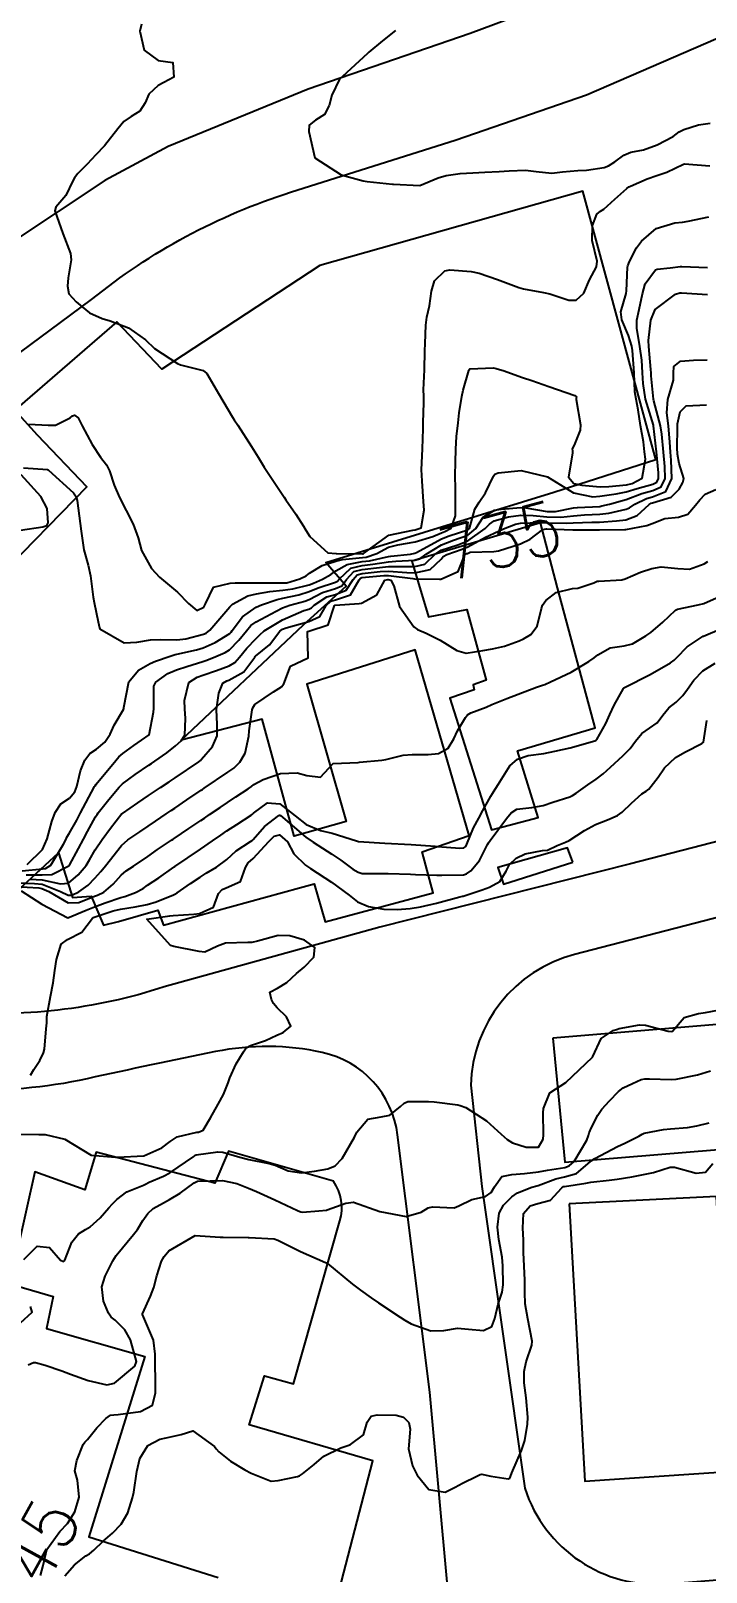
# Model space of a CAD drawing. Header units: metres. Extents: x 318500 to 325275, y 7408834 to 7428799.
# Drawn here: x 323500.8 to 323552.1, y 7419092.2 to 7419209.3 of the extents above; entities that cross this region are included whole.
import ezdxf
from ezdxf.enums import TextEntityAlignment as Align

# ---------------------------------------------------------------- set-up
doc = ezdxf.new("R2010")
doc.units = ezdxf.units.M
doc.header["$MEASUREMENT"] = 0
for name, color, linetype in [('Cotas', 45, 'Continuous'), ('Curvas de Nivel 1m', 11, 'Continuous'), ('Curvas de Nivel 5m', 15, 'Continuous'), ('Edificações', 30, 'Continuous'), ('Vias Primárias', 230, 'Continuous')]:
    doc.layers.add(name, color=color, linetype=linetype)
doc.styles.add('Style-STANDARD', font='STANDARD.shx')

msp = doc.modelspace()

# ---------------------------------------------------------------- linework, layer by layer
at = {"layer": 'Curvas de Nivel 1m', "flags": 128}
for points, elevation in [([(323509.18, 7419209.85), (323509.05, 7419209.3), (323509.4, 7419207.85), (323510.46, 7419207.07), (323511.57, 7419206.93), (323511.63, 7419205.82), (323510.88, 7419205.4), (323510.44, 7419205.17), (323509.75, 7419204.53), (323509.47, 7419203.85), (323509.05, 7419203.22), (323508.4, 7419202.83), (323507.83, 7419202.44), (323507.38, 7419201.88), (323506.38, 7419200.59), (323505.71, 7419199.9), (323505.06, 7419199.21), (323504.35, 7419198.48), (323504.09, 7419198.17), (323503.96, 7419197.92), (323503.44, 7419196.81), (323502.68, 7419195.94), (323502.59, 7419195.66), (323503.21, 7419193.93), (323503.79, 7419192.4), (323503.85, 7419191.92), (323503.62, 7419190.55), (323503.55, 7419189.93), (323503.65, 7419189.35), (323504.22, 7419188.74), (323504.67, 7419188.36), (323505.23, 7419187.9), (323506.2, 7419187.46), (323506.8, 7419187.29), (323508.19, 7419186.76), (323509.48, 7419185.85), (323510.17, 7419185.19), (323511.91, 7419184.05), (323512.15, 7419183.96), (323512.75, 7419183.8), (323513.88, 7419183.51), (323514.14, 7419183.28), (323515.04, 7419181.77), (323516.1, 7419179.96), (323516.22, 7419179.76), (323516.5, 7419179.35), (323517.55, 7419177.74), (323518.06, 7419176.93), (323518.52, 7419176.18), (323518.81, 7419175.72), (323520.02, 7419173.89), (323520.15, 7419173.7), (323520.91, 7419172.59), (323521.49, 7419171.68), (323521.68, 7419171.37), (323521.98, 7419170.9), (323523.35, 7419169.66), (323523.97, 7419169.61), (323524.01, 7419169.61), (323525.97, 7419169.59), (323526, 7419169.59), (323526.07, 7419169.62), (323527.98, 7419171.01), (323529.8, 7419171.38), (323529.99, 7419171.4), (323530.44, 7419171.56), (323530.67, 7419172.9), (323530.62, 7419173.56), (323530.51, 7419175.1), (323530.48, 7419175.56), (323530.47, 7419175.98), (323530.53, 7419177.56), (323530.58, 7419179.08), (323530.59, 7419179.56), (323530.64, 7419181.05), (323530.64, 7419181.56), (323530.63, 7419182.06), (323530.69, 7419183.56), (323530.73, 7419185), (323530.75, 7419185.56), (323530.79, 7419186.97), (323530.88, 7419187.56), (323531.08, 7419188.42), (323531.23, 7419189.55), (323531.45, 7419190.34), (323532.25, 7419191.08), (323532.63, 7419191.16), (323534.25, 7419191.04), (323534.85, 7419190.91), (323536.24, 7419190.44), (323537.87, 7419189.83), (323538.23, 7419189.72), (323539.73, 7419189.44), (323540.23, 7419189.34), (323541.66, 7419188.86), (323542.22, 7419188.85), (323542.8, 7419189.4), (323543.24, 7419190.4), (323543.77, 7419191.39), (323543.82, 7419191.83), (323543.43, 7419193.39), (323543.45, 7419194.54), (323543.8, 7419195.39), (323544.08, 7419195.62), (323544.32, 7419195.78), (323545.17, 7419196.53), (323546.08, 7419197.36), (323546.23, 7419197.47), (323546.34, 7419197.52), (323547.61, 7419198.08), (323548.36, 7419198.33), (323549.1, 7419198.58), (323550.37, 7419199.2), (323550.45, 7419199.22), (323552.37, 7419199.06)], 731), ([(323500.61, 7419179.44), (323502.09, 7419179.36), (323502.66, 7419179.37), (323503.76, 7419179.92), (323503.94, 7419180.08), (323504.1, 7419180.11), (323504.36, 7419179.91), (323504.67, 7419179.32), (323505.44, 7419177.9), (323506.06, 7419176.94), (323506.52, 7419176.34), (323506.74, 7419175.88), (323507.1, 7419174.8), (323507.51, 7419173.87), (323508.01, 7419172.87), (323508.56, 7419171.85), (323508.93, 7419170.79), (323509.19, 7419169.84), (323509.95, 7419168.46), (323510.55, 7419167.82), (323511.92, 7419166.68), (323512.75, 7419165.8), (323513.39, 7419165.27), (323513.91, 7419165.53), (323514.06, 7419165.78), (323514.65, 7419167.05), (323515.93, 7419167.36), (323516.31, 7419167.37), (323517.93, 7419167.38), (323518.28, 7419167.38), (323519.93, 7419167.37), (323520.24, 7419167.39), (323521.23, 7419167.68), (323521.7, 7419167.92), (323521.95, 7419168.11), (323522.92, 7419168.69), (323523.96, 7419169.03), (323524.46, 7419169.15), (323525.97, 7419169.3), (323526.25, 7419169.33), (323527.06, 7419169.6), (323527.97, 7419170.08), (323528.67, 7419170.28), (323529.98, 7419170.5), (323531.33, 7419170.89), (323531.99, 7419171.19), (323532.23, 7419171.29), (323532.73, 7419171.53), (323533.06, 7419172.48), (323533.05, 7419173.53), (323533.04, 7419174.52), (323533.03, 7419175.53), (323533.04, 7419176.55), (323533.07, 7419177.53), (323533.13, 7419178.49), (323533.24, 7419179.53), (323533.34, 7419180.3), (323533.53, 7419181.53), (323533.63, 7419182.03), (323534.07, 7419183.52), (323534.09, 7419183.58), (323534.15, 7419183.64), (323535.94, 7419183.71), (323536.15, 7419183.67), (323536.75, 7419183.48), (323537.79, 7419183.11), (323538.15, 7419182.99), (323538.84, 7419182.75), (323540.14, 7419182.31), (323540.79, 7419182.08), (323542.13, 7419181.61), (323542.24, 7419181.52), (323542.23, 7419181.41), (323542.23, 7419181.31), (323542.56, 7419179.4), (323542.53, 7419178.97), (323542.08, 7419177.85), (323541.92, 7419177.56), (323541.94, 7419177.41), (323541.93, 7419177.27), (323541.65, 7419175.42), (323542.04, 7419174.94), (323542.65, 7419174.79), (323544.04, 7419174.68), (323544.71, 7419174.7), (323546.04, 7419174.83), (323546.47, 7419174.93), (323547.24, 7419175.34), (323547.49, 7419176.77), (323547.42, 7419177.34), (323547.33, 7419178.09), (323547.12, 7419179.34), (323546.94, 7419180.52), (323546.77, 7419181.35), (323546.69, 7419181.9), (323546.62, 7419183.35), (323546.5, 7419185.03), (323546.45, 7419185.36), (323546.19, 7419186.18), (323545.68, 7419187.37), (323545.61, 7419187.97), (323546.01, 7419189.36), (323546.04, 7419189.56), (323546.12, 7419191.36), (323546.14, 7419191.48), (323546.27, 7419191.81), (323546.81, 7419192.83), (323547.19, 7419193.35), (323548.3, 7419194.31), (323549.73, 7419194.74), (323550.3, 7419194.8), (323550.73, 7419194.87), (323552.31, 7419195.2)], 732), ([(323500.21, 7419176.13), (323502.05, 7419175.99), (323502.08, 7419175.97), (323502.12, 7419175.94), (323504.02, 7419174.22), (323504.22, 7419173.91), (323504.29, 7419173.63), (323504.53, 7419171.9), (323504.59, 7419171.3), (323504.81, 7419169.9), (323505.12, 7419168.73), (323505.31, 7419167.9), (323505.52, 7419166.29), (323505.58, 7419165.89), (323505.9, 7419164.42), (323505.98, 7419163.97), (323506.03, 7419163.89), (323507.87, 7419162.82), (323508.84, 7419162.88), (323509.88, 7419163.04), (323510.63, 7419163.07), (323511.88, 7419163.06), (323512.55, 7419163.13), (323513.89, 7419163.47), (323514.1, 7419163.56), (323514.38, 7419163.77), (323515.91, 7419165.56), (323516, 7419165.66), (323516.1, 7419165.75), (323517.27, 7419166.38), (323517.92, 7419166.55), (323518.93, 7419166.71), (323519.93, 7419166.81), (323520.69, 7419166.92), (323521.93, 7419167.24), (323522.25, 7419167.35), (323522.93, 7419167.66), (323523.58, 7419168.01), (323523.95, 7419168.28), (323524.81, 7419168.78), (323525.96, 7419169), (323526.51, 7419169.06), (323527.97, 7419169.38), (323528.14, 7419169.41), (323529.63, 7419169.57), (323529.97, 7419169.63), (323530.08, 7419169.68), (323531.98, 7419170.72), (323532.56, 7419170.95), (323533.99, 7419171.4), (323534.12, 7419171.52), (323534.53, 7419172.99), (323534.84, 7419173.51), (323535.32, 7419174.21), (323535.93, 7419175.49), (323536.05, 7419175.63), (323536.3, 7419175.73), (323538.05, 7419175.92), (323540.05, 7419175.44), (323542.03, 7419174.21), (323543.49, 7419173.92), (323544.03, 7419173.96), (323545.25, 7419174.15), (323546.03, 7419174.3), (323546.85, 7419174.54), (323548.04, 7419174.89), (323548.34, 7419175.03), (323548.48, 7419175.32), (323548.47, 7419175.74), (323548.33, 7419177.33), (323548.11, 7419179.32), (323548.1, 7419179.35), (323547.5, 7419181.34), (323547.32, 7419182.52), (323547.27, 7419183.34), (323547.21, 7419184.3), (323547.07, 7419185.35), (323546.83, 7419186.73), (323546.82, 7419187.35), (323547.02, 7419188.15), (323547.25, 7419189.34), (323547.47, 7419190.11), (323548.26, 7419191.16), (323548.37, 7419191.21), (323549.36, 7419191.31), (323550.16, 7419191.41), (323550.26, 7419191.41), (323552.2, 7419191.35)], 733), ([(323500.5, 7419145.96), (323501.66, 7419147.1), (323502.02, 7419147.93), (323502.37, 7419149.24), (323502.62, 7419149.93), (323503.05, 7419150.58), (323503.72, 7419151.01), (323504.13, 7419151.5), (323504.27, 7419151.9), (323504.55, 7419153.09), (323504.89, 7419153.9), (323505.26, 7419154.4), (323505.76, 7419154.73), (323506.39, 7419155.26), (323506.8, 7419155.87), (323507.11, 7419156.55), (323507.81, 7419157.76), (323507.84, 7419157.83), (323507.85, 7419157.86), (323507.85, 7419157.9), (323508.22, 7419159.85), (323508.95, 7419160.74), (323509.85, 7419161.26), (323510.26, 7419161.42), (323511.36, 7419161.81), (323511.75, 7419161.93), (323511.86, 7419161.95), (323513.36, 7419162.29), (323513.87, 7419162.44), (323514.79, 7419162.85), (323515.89, 7419163.54), (323516, 7419163.64), (323516.08, 7419163.75), (323516.86, 7419164.79), (323517.91, 7419165.54), (323518.31, 7419165.72), (323519.5, 7419166.12), (323519.92, 7419166.21), (323521.15, 7419166.46), (323521.93, 7419166.71), (323522.61, 7419166.99), (323523.94, 7419167.43), (323524.09, 7419167.5), (323524.21, 7419167.65), (323525.09, 7419168.5), (323525.96, 7419168.7), (323526.77, 7419168.79), (323527.96, 7419168.98), (323528.52, 7419169.02), (323529.96, 7419169.1), (323530.33, 7419169.2), (323530.81, 7419169.56), (323531.98, 7419170.27), (323532.9, 7419170.61), (323533.98, 7419171.01), (323534.59, 7419171.51), (323535.14, 7419172.37), (323536.01, 7419172.89), (323536.51, 7419172.99), (323538.01, 7419173.11), (323538.39, 7419173.09), (323540.01, 7419172.81), (323540.64, 7419172.8), (323542.01, 7419173.07), (323542.31, 7419173.11), (323544.02, 7419173.19), (323544.18, 7419173.22), (323544.76, 7419173.37), (323545.75, 7419173.63), (323546.03, 7419173.72), (323547.21, 7419174.16), (323548.04, 7419174.39), (323548.69, 7419174.67), (323548.99, 7419175.32), (323548.96, 7419176.22), (323548.85, 7419177.32), (323548.74, 7419178.68), (323548.64, 7419179.32), (323548.13, 7419181.21), (323548.1, 7419181.33), (323547.93, 7419183.11), (323547.91, 7419183.33), (323547.9, 7419183.59), (323547.75, 7419185.34), (323547.73, 7419185.79), (323547.9, 7419187.33), (323548.22, 7419188.15), (323549.78, 7419189.31), (323550.11, 7419189.42), (323550.23, 7419189.43), (323552.21, 7419189.3)], 734), ([(323500.42, 7419145.18), (323501.64, 7419145.19), (323502.37, 7419145.2), (323503.65, 7419145.86), (323503.68, 7419145.88), (323503.7, 7419145.91), (323504.39, 7419147.18), (323504.77, 7419147.9), (323505.09, 7419148.49), (323505.7, 7419149.6), (323505.81, 7419149.77), (323505.9, 7419149.89), (323506.69, 7419150.9), (323507.48, 7419151.86), (323507.73, 7419152.11), (323508.71, 7419152.81), (323509.75, 7419153.51), (323509.94, 7419153.64), (323510.21, 7419153.83), (323511.11, 7419154.46), (323511.77, 7419154.98), (323512.21, 7419155.37), (323512.47, 7419155.8), (323512.52, 7419157.08), (323512.47, 7419157.8), (323512.45, 7419158.44), (323512.79, 7419159.8), (323513.41, 7419160.21), (323513.84, 7419160.35), (323514.89, 7419160.72), (323515.85, 7419161.08), (323516.27, 7419161.33), (323516.64, 7419161.74), (323517.2, 7419162.41), (323517.88, 7419163.13), (323518.18, 7419163.43), (323518.5, 7419163.72), (323519.9, 7419164.58), (323521.51, 7419165.28), (323521.91, 7419165.39), (323522.1, 7419165.48), (323522.3, 7419165.67), (323523.27, 7419166.31), (323523.92, 7419166.5), (323524.75, 7419166.81), (323525.26, 7419167.63), (323525.58, 7419167.99), (323525.95, 7419168.09), (323527.32, 7419168.23), (323527.95, 7419168.26), (323529.35, 7419168.17), (323529.95, 7419168.14), (323531.12, 7419168.39), (323531.96, 7419169.17), (323532.12, 7419169.39), (323532.39, 7419169.54), (323533.56, 7419169.93), (323533.98, 7419170.11), (323535.32, 7419170.84), (323535.99, 7419171.15), (323536.69, 7419171.48), (323537.61, 7419171.85), (323538, 7419171.92), (323539.47, 7419171.97), (323540, 7419171.94), (323541.51, 7419171.91), (323542, 7419171.93), (323543.4, 7419171.99), (323544, 7419171.99), (323545.29, 7419172.08), (323546, 7419172.18), (323546.86, 7419172.5), (323547.76, 7419173.33), (323547.92, 7419173.44), (323548.02, 7419173.46), (323549.44, 7419173.9), (323550.04, 7419174.51), (323550.33, 7419175.01), (323550.4, 7419175.3), (323550.06, 7419176.44), (323549.92, 7419177.16), (323549.91, 7419177.3), (323549.9, 7419177.48), (323549.92, 7419179.3), (323549.93, 7419179.47), (323550.12, 7419180.37), (323550.58, 7419180.83), (323552.12, 7419180.91)], 736), ([(323499.98, 7419171.37), (323501.69, 7419171.64), (323501.99, 7419171.74), (323502.1, 7419171.94), (323502.01, 7419173.04), (323501.54, 7419173.95), (323500.04, 7419175.58)], 733), ([(323500.72, 7419144.87), (323501.63, 7419144.8), (323503.04, 7419144.51), (323503.63, 7419144.55), (323504.37, 7419145.18), (323504.97, 7419145.9), (323505.22, 7419146.33), (323505.66, 7419147.09), (323506.19, 7419147.88), (323506.82, 7419148.73), (323507.7, 7419149.84), (323507.73, 7419149.86), (323508.9, 7419150.65), (323509.72, 7419151.21), (323510.09, 7419151.46), (323510.63, 7419151.82), (323511.29, 7419152.26), (323511.74, 7419152.56), (323513.54, 7419153.78), (323513.66, 7419153.87), (323513.75, 7419153.97), (323514.59, 7419154.94), (323514.94, 7419155.76), (323514.93, 7419156.62), (323514.88, 7419157.76), (323515.06, 7419159), (323515.37, 7419159.76), (323515.66, 7419159.92), (323515.83, 7419159.98), (323516.97, 7419160.61), (323517.79, 7419161.73), (323517.82, 7419161.77), (323517.86, 7419161.81), (323518.92, 7419162.67), (323519.71, 7419163.7), (323519.89, 7419163.85), (323520.17, 7419163.97), (323521.9, 7419164.44), (323522.73, 7419164.83), (323523.21, 7419165.66), (323523.58, 7419165.99), (323523.92, 7419166.08), (323525.08, 7419166.47), (323525.72, 7419167.62), (323525.82, 7419167.74), (323525.94, 7419167.78), (323527.61, 7419167.93), (323527.95, 7419167.94), (323529.81, 7419167.7), (323529.94, 7419167.69), (323531.83, 7419167.66), (323531.94, 7419167.66), (323533.24, 7419168.24), (323533.77, 7419169.52), (323533.9, 7419169.6), (323533.97, 7419169.62), (323534.17, 7419169.71), (323535.97, 7419169.77), (323536.31, 7419169.82), (323537.98, 7419170.34), (323538.73, 7419170.71), (323539.7, 7419171.44), (323539.95, 7419171.48), (323539.99, 7419171.48), (323541.98, 7419171.42), (323543.96, 7419171.41), (323543.99, 7419171.41), (323545.92, 7419171.43), (323545.99, 7419171.43), (323547.59, 7419171.74), (323548, 7419171.89), (323548.97, 7419172.28), (323550.01, 7419172.38), (323550.71, 7419172.6), (323551.3, 7419173.29), (323551.61, 7419173.7), (323552.03, 7419174.12), (323552.84, 7419174.47)], 737), ([(323499.63, 7419144.58), (323501.04, 7419144.54), (323501.63, 7419144.47), (323503.04, 7419143.92), (323503.62, 7419143.64), (323503.88, 7419143.64), (323504.43, 7419143.9), (323505.12, 7419144.4), (323505.64, 7419144.93), (323506.09, 7419145.43), (323506.46, 7419145.88), (323507.67, 7419147.41), (323508.14, 7419147.85), (323509.05, 7419148.46), (323509.69, 7419148.89), (323510.25, 7419149.27), (323511.06, 7419149.82), (323511.44, 7419150.07), (323511.71, 7419150.25), (323512.63, 7419150.88), (323513.73, 7419151.62), (323513.82, 7419151.68), (323513.96, 7419151.78), (323515.74, 7419152.98), (323516.19, 7419153.3), (323516.67, 7419153.74), (323517.06, 7419154.44), (323517.34, 7419155.73), (323517.38, 7419156.14), (323517.6, 7419157.73), (323517.65, 7419157.89), (323517.81, 7419158.13), (323519.21, 7419159.09), (323519.83, 7419159.48), (323520, 7419159.7), (323520.5, 7419161.04), (323521.86, 7419161.67), (323521.81, 7419163.67), (323521.89, 7419163.7), (323523.37, 7419164.18), (323523.86, 7419165.65), (323523.88, 7419165.68), (323523.91, 7419165.68), (323525.72, 7419165.81), (323525.91, 7419165.84), (323527.06, 7419166.47), (323527.69, 7419167.59), (323527.9, 7419167.63), (323527.94, 7419167.63), (323528.13, 7419167.59), (323528.37, 7419167.15), (323528.8, 7419165.58), (323529.89, 7419164.03), (323530.16, 7419163.84), (323530.83, 7419163.56), (323531.88, 7419163.01), (323533.16, 7419162.23), (323533.87, 7419162.04), (323535.13, 7419162.24), (323535.87, 7419162.36), (323536.78, 7419162.57), (323537.88, 7419162.97), (323538.22, 7419163.12), (323538.77, 7419163.45), (323539.26, 7419164.08), (323539.59, 7419165.44), (323539.67, 7419165.68), (323539.92, 7419166.03), (323540.71, 7419166.65), (323541.93, 7419166.95), (323542.36, 7419166.98), (323543.57, 7419167.39), (323543.82, 7419167.5), (323543.94, 7419167.51), (323545.69, 7419167.62), (323545.94, 7419167.69), (323547.12, 7419168.18), (323547.96, 7419168.48), (323548.69, 7419168.59), (323549.96, 7419168.48), (323550.83, 7419168.42), (323551.96, 7419168.83), (323552.24, 7419169)], 738), ([(323499.62, 7419144.3), (323501.37, 7419144.2), (323501.62, 7419144.16), (323502.13, 7419143.93), (323503.61, 7419143.06), (323504.43, 7419143.08), (323505.62, 7419143.56), (323505.85, 7419143.65), (323506.32, 7419143.88), (323507.03, 7419144.47), (323507.64, 7419145.15), (323508.02, 7419145.48), (323508.57, 7419145.85), (323509.66, 7419146.59), (323510.39, 7419147.1), (323511.47, 7419147.81), (323511.59, 7419147.89), (323511.67, 7419147.95), (323512.77, 7419148.71), (323513.69, 7419149.32), (323513.97, 7419149.5), (323514.36, 7419149.77), (323515.16, 7419150.31), (323515.71, 7419150.69), (323516.35, 7419151.12), (323517.29, 7419151.73), (323517.55, 7419151.91), (323517.73, 7419152.04), (323518.43, 7419152.42), (323519.74, 7419152.88), (323521.01, 7419152.95), (323521.74, 7419152.73), (323522.78, 7419152.61), (323523.75, 7419153.65), (323525.64, 7419153.73), (323525.75, 7419153.74), (323527.44, 7419153.91), (323527.76, 7419153.96), (323529.07, 7419154.27), (323529.76, 7419154.33), (323530.98, 7419154.33), (323531.76, 7419154.41), (323532.49, 7419154.81), (323532.93, 7419155.52), (323533.19, 7419156.12), (323533.8, 7419157.15), (323533.97, 7419157.35), (323534.22, 7419157.51), (323535.37, 7419157.94), (323535.82, 7419158.13), (323536.94, 7419158.59), (323537.82, 7419158.93), (323539.21, 7419159.44), (323539.67, 7419159.59), (323539.83, 7419159.66), (323540.26, 7419159.85), (323541.85, 7419160.59), (323543.19, 7419161.39), (323543.58, 7419161.67), (323543.87, 7419161.92), (323544.8, 7419162.45), (323545.88, 7419162.6), (323546.49, 7419162.74), (323547.52, 7419163.34), (323547.89, 7419163.61), (323548.82, 7419164.4), (323549.78, 7419165.3), (323549.92, 7419165.39), (323551.5, 7419165.71), (323551.93, 7419165.82), (323552.89, 7419166.23)], 739), ([(323500.76, 7419129.95), (323501.01, 7419130.38), (323501.45, 7419131.08), (323501.74, 7419131.65), (323501.8, 7419131.93), (323501.94, 7419133.48), (323501.98, 7419133.93), (323502, 7419134.43), (323502.27, 7419135.93), (323502.48, 7419136.97), (323502.61, 7419137.92), (323502.73, 7419138.75), (323503.07, 7419139.92), (323503.57, 7419140.26), (323504.64, 7419140.83), (323505.45, 7419141.89), (323505.54, 7419141.95), (323505.59, 7419141.97), (323507.02, 7419142.44), (323507.6, 7419142.58), (323508.7, 7419142.75), (323509.61, 7419142.93), (323510.3, 7419143.13), (323511.62, 7419143.66), (323511.72, 7419143.71), (323511.89, 7419143.81), (323512.91, 7419144.52), (323513.64, 7419145.02), (323514.11, 7419145.31), (323514.89, 7419145.76), (323515.66, 7419146.35), (323516.39, 7419147.02), (323517.48, 7419147.73), (323517.6, 7419147.8), (323517.67, 7419147.88), (323518.54, 7419148.87), (323519.63, 7419149.7), (323519.67, 7419149.73), (323519.7, 7419149.73), (323519.74, 7419149.7), (323521.68, 7419148.06), (323522.24, 7419147.66), (323523.66, 7419146.76), (323524.33, 7419146.31), (323525.25, 7419145.63), (323525.65, 7419145.38), (323525.96, 7419145.3), (323527.65, 7419145.3), (323527.94, 7419145.3), (323529.64, 7419145.23), (323530, 7419145.21), (323531.64, 7419145.17), (323532.01, 7419145.17), (323533.65, 7419145.19), (323533.89, 7419145.26), (323534.21, 7419145.5), (323534.88, 7419146.28), (323535.49, 7419147.49), (323535.55, 7419147.62), (323535.68, 7419147.8), (323536.93, 7419149.47), (323537.27, 7419149.91), (323537.71, 7419150.17), (323538.86, 7419150.3), (323539.72, 7419150.46), (323540.44, 7419150.7), (323541.73, 7419151.12), (323541.93, 7419151.21), (323542.23, 7419151.4), (323543.11, 7419152.02), (323543.75, 7419152.46), (323544.27, 7419152.86), (323544.83, 7419153.36), (323545.77, 7419154.23), (323546.33, 7419154.79), (323546.73, 7419155.34), (323547.2, 7419155.93), (323547.8, 7419156.34), (323548.37, 7419156.75), (323548.82, 7419157.31), (323549.26, 7419157.87), (323549.83, 7419158.32), (323550.32, 7419158.81), (323550.67, 7419159.29), (323551.16, 7419159.97), (323551.85, 7419160.69), (323552.78, 7419161.27)], 741), ([(323499.87, 7419125.47), (323501.37, 7419125.46), (323501.86, 7419125.44), (323503.37, 7419125.09), (323505.35, 7419123.89), (323507.2, 7419123.72), (323507.35, 7419123.72), (323509.35, 7419123.83), (323510.74, 7419124.43), (323511.37, 7419124.92), (323511.9, 7419125.28), (323513.38, 7419125.62), (323513.52, 7419125.63), (323513.87, 7419125.77), (323514.44, 7419126.72), (323515.01, 7419127.76), (323515.42, 7419128.49), (323515.78, 7419129.39), (323515.9, 7419129.75), (323516.37, 7419130.82), (323516.93, 7419131.74), (323517.15, 7419132.05), (323517.47, 7419132.22), (323518.6, 7419132.59), (323519.48, 7419132.99), (323519.96, 7419133.21), (323520.53, 7419133.68), (323520.2, 7419134.39), (323519.5, 7419135.07), (323519.22, 7419135.42), (323519.06, 7419135.71), (323518.95, 7419136.27), (323519.52, 7419136.58), (323520.22, 7419137), (323520.96, 7419137.68), (323521.55, 7419138.17), (323522.28, 7419138.94), (323522.35, 7419139.66), (323521.58, 7419140.21), (323520.45, 7419140.56), (323519.58, 7419140.58), (323517.99, 7419140.14), (323517.57, 7419140.04), (323517.26, 7419140.05), (323515.57, 7419140), (323514.95, 7419139.76), (323514.01, 7419139.32), (323513.56, 7419139.35), (323511.63, 7419139.75), (323511.57, 7419139.76), (323511.38, 7419139.81), (323509.59, 7419141.83), (323511.34, 7419142.07), (323511.59, 7419142.1), (323513.17, 7419142.21), (323513.6, 7419142.26), (323514.65, 7419142.72), (323515.04, 7419143.76), (323515.31, 7419144.07), (323515.63, 7419144.19), (323516.7, 7419144.68), (323517.08, 7419145.74), (323517.29, 7419146.1), (323517.66, 7419146.44), (323518.87, 7419147.71), (323519.26, 7419148.13), (323519.68, 7419148.23), (323520.29, 7419147.69), (323520.76, 7419146.78), (323521.65, 7419145.92), (323522.04, 7419145.67), (323523.63, 7419144.63), (323524.98, 7419143.63), (323525.61, 7419143.13), (323526.44, 7419142.78), (323527.6, 7419142.58), (323528.62, 7419142.56), (323529.61, 7419142.64), (323530.4, 7419142.76), (323531.61, 7419143.03), (323533.37, 7419143.51), (323533.58, 7419143.56), (323533.62, 7419143.57), (323535.07, 7419144.05), (323535.63, 7419144.26), (323536.43, 7419144.68), (323536.9, 7419145.47), (323537.16, 7419145.96), (323537.66, 7419146.45), (323538.34, 7419146.78), (323539.67, 7419147.03), (323540.03, 7419147.07), (323540.77, 7419147.42), (323541.42, 7419147.68), (323541.68, 7419147.8), (323542.85, 7419148.55), (323543.7, 7419149.02), (323544.59, 7419149.37), (323545.36, 7419149.7), (323545.71, 7419149.94), (323546.42, 7419150.64), (323547.21, 7419151.34), (323547.53, 7419151.54), (323547.74, 7419151.7), (323548.46, 7419152.61), (323548.94, 7419153.31), (323549.77, 7419154.11), (323550.54, 7419154.53), (323551.78, 7419155.16), (323551.89, 7419155.28), (323552.16, 7419156.92)], 742), ([(323500.24, 7419115.96), (323501.26, 7419116.97), (323502.19, 7419116.86), (323503.03, 7419115.91), (323503.25, 7419115.8), (323503.32, 7419115.84), (323503.35, 7419115.91), (323503.89, 7419117.28), (323504.4, 7419117.9), (323504.93, 7419118.24), (323505.28, 7419118.43), (323506.05, 7419119.11), (323506.69, 7419119.87), (323506.99, 7419120.18), (323507.31, 7419120.51), (323508.08, 7419121.09), (323509.33, 7419121.61), (323509.48, 7419121.68), (323509.78, 7419121.83), (323510.86, 7419122.29), (323511.34, 7419122.53), (323513.15, 7419123.78), (323513.26, 7419123.87), (323513.35, 7419123.91), (323514.98, 7419124.13), (323515.36, 7419124.12), (323516.67, 7419123.74), (323517.35, 7419123.55), (323518.9, 7419123.25), (323519.35, 7419123.11), (323520.34, 7419122.69), (323521.34, 7419122.53), (323522.34, 7419122.67), (323523.35, 7419122.84), (323523.91, 7419123.08), (323524.44, 7419123.63), (323525.38, 7419125.26), (323525.56, 7419125.62), (323526.38, 7419126.62), (323527.4, 7419126.79), (323528.05, 7419126.93), (323528.88, 7419127.58), (323529.15, 7419127.83), (323529.42, 7419127.95), (323530.99, 7419127.97), (323531.42, 7419127.94), (323533.23, 7419127.7), (323533.41, 7419127.66), (323533.83, 7419127.51), (323535.4, 7419126.49), (323536.53, 7419125.47), (323536.98, 7419125.07), (323537.37, 7419124.82), (323538.41, 7419124.48), (323539.37, 7419124.48), (323539.71, 7419125.09), (323539.73, 7419125.43), (323539.72, 7419127.11), (323539.74, 7419127.43), (323540.22, 7419128.63), (323541.44, 7419129.41), (323543.46, 7419131.34), (323543.49, 7419131.38), (323544.11, 7419132.75), (323545.03, 7419133.36), (323545.37, 7419133.47), (323545.49, 7419133.52), (323547.04, 7419133.79), (323547.5, 7419133.76), (323549.21, 7419133.3), (323549.49, 7419133.27), (323549.52, 7419133.27), (323549.55, 7419133.3), (323550.44, 7419134.35), (323551.51, 7419134.66), (323552.05, 7419134.73), (323553.52, 7419135)], 743), ([(323500.57, 7419107.95), (323500.97, 7419108.12), (323501.14, 7419108.12), (323501.87, 7419107.93), (323503.13, 7419107.48), (323503.79, 7419107.24), (323505.12, 7419106.76), (323506.56, 7419106.43), (323507.12, 7419106.56), (323508.69, 7419107.84), (323508.8, 7419108.19), (323508.35, 7419109.84), (323507.93, 7419110.6), (323507.18, 7419111.33), (323506.89, 7419111.57), (323506.67, 7419111.87), (323506.3, 7419112.78), (323506.16, 7419113.88), (323506.43, 7419114.68), (323507, 7419115.86), (323507.25, 7419116.25), (323508.57, 7419117.84), (323508.87, 7419118.24), (323509.29, 7419118.91), (323509.66, 7419119.46), (323510.06, 7419119.82), (323510.85, 7419120.27), (323511.31, 7419120.51), (323512.12, 7419121), (323513.19, 7419121.78), (323513.33, 7419121.86), (323513.45, 7419121.9), (323515.33, 7419121.96), (323516.42, 7419121.74), (323517.32, 7419121.38), (323517.93, 7419121.11), (323519.31, 7419120.48), (323521.05, 7419119.67), (323521.22, 7419119.6), (323521.3, 7419119.57), (323521.41, 7419119.56), (323522.67, 7419119.66), (323523.24, 7419119.71), (323523.3, 7419119.72), (323524.71, 7419120.23), (323525.31, 7419120.32), (323527.3, 7419119.59), (323529.3, 7419119.23), (323530.44, 7419119.55), (323530.98, 7419119.87), (323531.31, 7419119.95), (323532.95, 7419119.87), (323533.31, 7419120.02), (323534.3, 7419120.51), (323535.32, 7419120.75), (323535.75, 7419121.05), (323536.02, 7419121.48), (323536.57, 7419122.25), (323537.34, 7419122.42), (323538.3, 7419122.49), (323539.35, 7419122.62), (323540.03, 7419122.74), (323541.35, 7419122.95), (323541.7, 7419123.06), (323542.06, 7419123.4), (323543.02, 7419125.03), (323543.16, 7419125.38), (323543.2, 7419125.57), (323543.39, 7419125.98), (323543.86, 7419126.92), (323544.17, 7419127.37), (323544.76, 7419128.02), (323545.43, 7419128.72), (323545.79, 7419128.99), (323546.5, 7419129.34), (323547.15, 7419129.62), (323547.44, 7419129.69), (323547.8, 7419129.68), (323549.44, 7419129.63), (323549.81, 7419129.66), (323551.45, 7419129.98), (323552.43, 7419130.28)], 744), ([(323503.35, 7419091.9), (323504.09, 7419092.75), (323504.95, 7419093.42), (323505.24, 7419093.59), (323505.57, 7419093.87), (323506.28, 7419094.55), (323506.97, 7419095.16), (323507.65, 7419095.85), (323508.14, 7419096.69), (323508.51, 7419097.84), (323508.59, 7419098.26), (323508.83, 7419099.83), (323509.05, 7419100.83), (323509.67, 7419101.82), (323510.57, 7419102.31), (323511.07, 7419102.4), (323512.21, 7419102.65), (323513.08, 7419102.93), (323514.73, 7419101.75), (323514.87, 7419101.56), (323515.06, 7419101.34), (323515.94, 7419100.63), (323517.04, 7419099.97), (323517.51, 7419099.72), (323519.03, 7419099.11), (323519.57, 7419099.16), (323521.04, 7419099.46), (323521.19, 7419099.52), (323521.41, 7419099.67), (323522.32, 7419100.38), (323523.05, 7419101), (323524.33, 7419101.63), (323524.86, 7419101.82), (323525.06, 7419101.9), (323526.05, 7419102.63), (323526.33, 7419103.6), (323526.65, 7419104.04), (323527.1, 7419104.14), (323528.55, 7419104.13), (323529.1, 7419103.98), (323529.5, 7419103.56), (323529.6, 7419103.05), (323529.47, 7419101.56), (323529.77, 7419100.28), (323530.13, 7419099.55), (323531.02, 7419098.48), (323532.26, 7419098.28), (323533.03, 7419098.65), (323533.57, 7419098.96), (323534.68, 7419099.49), (323534.92, 7419099.61), (323535.04, 7419099.63), (323535.16, 7419099.61), (323535.74, 7419099.48), (323537.04, 7419099.28), (323537.17, 7419099.33), (323537.23, 7419099.46), (323537.32, 7419099.73), (323538.07, 7419101.44), (323538.31, 7419102.2), (323538.52, 7419103.44), (323538.55, 7419103.98), (323538.43, 7419105.44), (323538.27, 7419106.58), (323538.27, 7419107.44), (323538.42, 7419108.18), (323538.85, 7419109.43), (323538.87, 7419109.74), (323538.54, 7419111.44), (323538.35, 7419112.59), (323538.31, 7419113.44), (323538.31, 7419114.37), (323538.27, 7419115.44), (323538.23, 7419116.48), (323538.23, 7419117.45), (323538.17, 7419118.33), (323538.23, 7419119.45), (323538.72, 7419120.02), (323539.31, 7419120.2), (323540.28, 7419120.46), (323541.14, 7419121.41), (323541.26, 7419121.49), (323541.33, 7419121.51), (323542.96, 7419121.76), (323543.34, 7419121.84), (323544.72, 7419121.98), (323545.34, 7419122.05), (323546.45, 7419122.24), (323547.35, 7419122.4), (323548.1, 7419122.57), (323549.36, 7419122.97), (323549.69, 7419122.96), (323551.35, 7419122.51), (323552.04, 7419122.58), (323552.62, 7419123.26)], 746), ([(323499.98, 7419111.15), (323500.88, 7419111.94), (323500.75, 7419112.39)], 743)]:
    msp.add_lwpolyline(points, dxfattribs=dict(at, elevation=elevation))
at = {"layer": 'Curvas de Nivel 5m', "flags": 128}
for points, elevation in [([(323528.5, 7419209.36), (323527.51, 7419208.58), (323526.47, 7419207.72), (323526.42, 7419207.67), (323526.37, 7419207.62), (323524.45, 7419205.86), (323524.24, 7419205.65), (323523.64, 7419204.45), (323523.46, 7419203.66), (323523.1, 7419202.98), (323522.4, 7419202.55), (323521.92, 7419202.16), (323521.89, 7419201.69), (323522.37, 7419199.68), (323524.35, 7419198.39), (323526.04, 7419197.92), (323526.34, 7419197.88), (323528.27, 7419197.67), (323528.34, 7419197.67), (323530.34, 7419197.57), (323531.73, 7419198.17), (323532.35, 7419198.34), (323533.41, 7419198.48), (323534.36, 7419198.55), (323535.28, 7419198.58), (323536.36, 7419198.63), (323537.14, 7419198.7), (323538.36, 7419198.75), (323539.18, 7419198.63), (323540.36, 7419198.52), (323541.17, 7419198.61), (323542.36, 7419198.71), (323543.01, 7419198.75), (323544.36, 7419198.94), (323544.68, 7419199.06), (323545.17, 7419199.37), (323545.85, 7419199.89), (323546.38, 7419200.1), (323547.33, 7419200.29), (323548.38, 7419200.66), (323549.59, 7419201.31), (323550.05, 7419201.65), (323550.4, 7419201.83), (323551.51, 7419202.18), (323552.41, 7419202.31)], 730), ([(323500.12, 7419145.48), (323501.65, 7419145.65), (323501.9, 7419145.68), (323502.29, 7419145.93), (323503.26, 7419147.51), (323503.45, 7419147.91), (323503.52, 7419148.06), (323503.68, 7419148.32), (323504.26, 7419149.34), (323504.56, 7419149.9), (323504.96, 7419150.65), (323505.62, 7419151.89), (323505.66, 7419151.96), (323505.73, 7419152.08), (323507.23, 7419153.87), (323507.47, 7419154.15), (323507.76, 7419154.42), (323508.59, 7419155.02), (323509.78, 7419155.83), (323510.1, 7419157.54), (323510.12, 7419157.83), (323510.12, 7419159.53), (323510.27, 7419159.83), (323511.18, 7419160.48), (323511.84, 7419160.77), (323512.62, 7419161.03), (323513.85, 7419161.39), (323514.15, 7419161.49), (323514.84, 7419161.77), (323515.54, 7419162.08), (323515.87, 7419162.3), (323516.59, 7419163.03), (323517.17, 7419163.74), (323517.5, 7419164.13), (323517.9, 7419164.41), (323519.41, 7419165.22), (323519.91, 7419165.48), (323520.47, 7419165.69), (323521.6, 7419165.99), (323521.92, 7419166.12), (323522.95, 7419166.64), (323523.93, 7419166.95), (323524.42, 7419167.16), (323524.76, 7419167.64), (323525.33, 7419168.24), (323525.95, 7419168.4), (323527.05, 7419168.51), (323527.96, 7419168.61), (323528.93, 7419168.61), (323529.96, 7419168.61), (323530.71, 7419168.8), (323531.51, 7419169.55), (323531.97, 7419169.85), (323533.23, 7419170.28), (323533.98, 7419170.58), (323535.3, 7419171.5), (323535.64, 7419171.85), (323536, 7419172.08), (323537.09, 7419172.39), (323538.01, 7419172.52), (323538.96, 7419172.5), (323540, 7419172.39), (323541.06, 7419172.37), (323542.01, 7419172.48), (323542.85, 7419172.55), (323544.01, 7419172.59), (323544.71, 7419172.67), (323546.01, 7419172.98), (323546.28, 7419173.09), (323546.67, 7419173.35), (323547.57, 7419173.79), (323548.03, 7419173.92), (323549.03, 7419174.32), (323549.49, 7419175.31), (323549.45, 7419176.69), (323549.38, 7419177.31), (323549.33, 7419178.06), (323549.24, 7419179.31), (323549.12, 7419180.31), (323549.2, 7419181.31), (323549.61, 7419182.77), (323549.63, 7419183.31), (323549.64, 7419183.83), (323550.16, 7419184.23), (323551.14, 7419184.31), (323552.17, 7419184.32)], 735), ([(323500.04, 7419143.96), (323501.61, 7419142.95), (323503.59, 7419141.91), (323504.99, 7419142.51), (323505.6, 7419142.75), (323506.43, 7419143.05), (323507.61, 7419143.46), (323507.92, 7419143.55), (323508.74, 7419143.84), (323509.3, 7419144.16), (323509.63, 7419144.39), (323510.49, 7419144.97), (323511.65, 7419145.77), (323511.67, 7419145.79), (323511.71, 7419145.81), (323513.66, 7419147.13), (323514.58, 7419147.77), (323515.22, 7419148.21), (323515.68, 7419148.52), (323516.42, 7419149.02), (323517.51, 7419149.73), (323517.62, 7419149.81), (323517.7, 7419149.87), (323518.77, 7419150.65), (323519.71, 7419150.59), (323520.87, 7419149.68), (323521.69, 7419149.02), (323522.79, 7419148.55), (323523.68, 7419148.35), (323525.53, 7419147.77), (323525.67, 7419147.73), (323527.67, 7419147.59), (323529.67, 7419147.48), (323531.5, 7419147.37), (323531.67, 7419147.35), (323533.37, 7419147.21), (323533.68, 7419147.24), (323533.83, 7419147.35), (323533.91, 7419147.51), (323534.43, 7419148.76), (323534.83, 7419149.5), (323535.12, 7419150.08), (323535.73, 7419151.17), (323535.85, 7419151.37), (323535.94, 7419151.49), (323536.3, 7419152.04), (323537.18, 7419153.47), (323537.77, 7419153.98), (323538.57, 7419154.25), (323539.77, 7419154.41), (323540.61, 7419154.58), (323541.77, 7419154.84), (323543.65, 7419155.38), (323543.74, 7419155.42), (323543.78, 7419155.46), (323544.47, 7419156.7), (323544.79, 7419157.37), (323545.11, 7419158.08), (323545.81, 7419159.36), (323545.82, 7419159.38), (323545.84, 7419159.39), (323545.9, 7419159.42), (323547.85, 7419160.41), (323549.4, 7419161.31), (323549.67, 7419161.5), (323549.87, 7419161.71), (323550.66, 7419162.51), (323551.79, 7419163.28), (323551.85, 7419163.32), (323551.89, 7419163.33), (323553.26, 7419163.9)], 740), ([(323501.5, 7419091.93), (323501.72, 7419092.7), (323502, 7419093.92), (323502.97, 7419095.27), (323503.55, 7419095.9), (323504.12, 7419096.77), (323504.44, 7419097.89), (323504.32, 7419099.19), (323504.12, 7419099.89), (323504.26, 7419100.68), (323504.76, 7419101.88), (323504.88, 7419102.06), (323505.07, 7419102.28), (323505.8, 7419103.16), (323506.47, 7419103.87), (323506.83, 7419104.12), (323507.09, 7419104.15), (323507.4, 7419104.16), (323509.1, 7419104.4), (323510.03, 7419104.89), (323510.25, 7419105.81), (323510.25, 7419106.93), (323510.23, 7419107.82), (323510.22, 7419108.75), (323510.1, 7419109.82), (323509.26, 7419111.76), (323509.25, 7419111.83), (323509.88, 7419113.16), (323510.11, 7419113.82), (323510.35, 7419114.71), (323510.71, 7419115.82), (323510.9, 7419116.17), (323511.26, 7419116.6), (323513.27, 7419117.78), (323515.17, 7419117.65), (323515.27, 7419117.64), (323515.38, 7419117.64), (323517.28, 7419117.63), (323517.38, 7419117.63), (323519.28, 7419117.52), (323519.55, 7419117.43), (323521.26, 7419116.56), (323523.17, 7419115.73), (323523.25, 7419115.69), (323523.32, 7419115.65), (323525.23, 7419114.07), (323525.84, 7419113.61), (323526.65, 7419113.03), (323527.21, 7419112.66), (323528.85, 7419111.57), (323529.2, 7419111.34), (323529.69, 7419111.07), (323531.18, 7419110.53), (323532.16, 7419110.55), (323533.19, 7419110.73), (323534.03, 7419110.66), (323535.19, 7419110.55), (323535.8, 7419110.87), (323536.04, 7419111.48), (323536.28, 7419112.55), (323536.59, 7419113.47), (323536.68, 7419114.02), (323536.65, 7419115.47), (323536.59, 7419116.14), (323536.35, 7419117.47), (323536.23, 7419118.41), (323536.36, 7419119.47), (323536.7, 7419120.08), (323537.32, 7419120.72), (323537.76, 7419121.02), (323538.85, 7419121.44), (323539.22, 7419121.54), (323539.33, 7419121.57), (323540.67, 7419122.09), (323541.34, 7419122.23), (323542.25, 7419122.5), (323543.29, 7419123.38), (323543.36, 7419123.46), (323543.63, 7419123.64), (323545.37, 7419124.55), (323545.92, 7419124.8), (323546.99, 7419125.33), (323547.23, 7419125.48), (323547.38, 7419125.56), (323548.85, 7419125.84), (323549.39, 7419125.89), (323550.68, 7419125.99), (323551.39, 7419126.12), (323552.32, 7419126.33)], 745)]:
    msp.add_lwpolyline(points, dxfattribs=dict(at, elevation=elevation))
at = {"layer": 'Edificações'}
msp.add_lwpolyline([(323491.65, 7419136.5), (323502.88, 7419146.87), (323503.93, 7419143.47), (323505.37, 7419143.57), (323506.29, 7419141.36), (323507.44, 7419141.65), (323510.42, 7419142.51), (323510.85, 7419141.36), (323521.19, 7419144.19), (323522.31, 7419144.5), (323523.14, 7419141.62), (323531.34, 7419143.82), (323530.52, 7419146.94), (323534.08, 7419148.18), (323529.99, 7419162.28), (323521.74, 7419159.67), (323524.74, 7419149.23), (323520.78, 7419148.12), (323518.36, 7419157.02), (323512.19, 7419155.41), (323521.49, 7419164.2), (323524.75, 7419167.12), (323523.2, 7419168.92), (323540.52, 7419174.28), (323548.28, 7419176.76), (323548.28, 7419176.76), (323542.72, 7419197.15), (323522.75, 7419191.5), (323510.73, 7419183.61), (323507.32, 7419187.21), (323499.56, 7419180.51), (323501.25, 7419178.64), (323505.02, 7419174.67), (323498.13, 7419167.64)], dxfattribs=at)
for points in [[(323539.5, 7419171.94), (323529.73, 7419169.03), (323531, 7419164.8), (323533.92, 7419165.36), (323535.37, 7419159.99), (323534.38, 7419159.63), (323534.48, 7419159.25), (323532.62, 7419158.61), (323535.78, 7419148.61), (323539.34, 7419149.54), (323537.77, 7419154.62), (323543.67, 7419156.36), (323540.79, 7419167.01), (323539.5, 7419171.94)], [(323541.96, 7419146.16), (323541.57, 7419147.23), (323536.26, 7419145.75), (323536.69, 7419144.48), (323541.96, 7419146.16)], [(323540.44, 7419132.77), (323541.36, 7419123.36), (323555.2, 7419124.48), (323554.42, 7419133.93), (323540.44, 7419132.77)], [(323541.68, 7419120.19), (323542.88, 7419099.1), (323554.17, 7419099.87), (323554.03, 7419101.79), (323558.55, 7419102.12), (323558.07, 7419109.8), (323553.5, 7419109.61), (323552.88, 7419120.73), (323541.68, 7419120.19)]]:
    msp.add_lwpolyline(points, close=True, dxfattribs=at)
msp.add_lwpolyline([(323523.7, 7419088.85), (323526.76, 7419100.65), (323526.76, 7419100.65), (323517.38, 7419103.39), (323518.54, 7419107.12), (323520.74, 7419106.5), (323524.27, 7419118.88, 0.224131), (323523.77, 7419121.9), (323515.8, 7419124.18), (323514.75, 7419121.75), (323505.74, 7419124.11), (323504.87, 7419121.24), (323501.09, 7419122.61), (323499.18, 7419114.11), (323502.46, 7419113.14), (323501.96, 7419110.7), (323509.44, 7419108.57), (323505.19, 7419094.88), (323515, 7419091.78)], format="xyb", dxfattribs=at)
at = {"layer": 'Vias Primárias'}
for points in [[(323715.64, 7420145.55, 0), (323709.04, 7420132.94)], [(323831.09, 7420001.79, 0), (323833.84, 7420008.44, 0.220888)], [(323546.49, 7419213.74), (323534.16, 7419209.13), (323521.86, 7419204.89), (323511.22, 7419200.54), (323506.41, 7419197.95), (323499.22, 7419193.2), (323491.22, 7419186.44), (323484.06, 7419180.26), (323477.32, 7419173.91), (323469.37, 7419166.66), (323462.91, 7419160.85), (323456.33, 7419154.87), (323449.76, 7419148.71, 0.091267), (323442.07, 7419138.3), (323439.11, 7419133.26), (323434.79, 7419125.15)], [(323583.07, 7419210.86), (323583.4, 7419206.6), (323584, 7419195.99), (323584.72, 7419185.37), (323585.6, 7419170.29), (323586.18, 7419160.83, -0.305295), (323582.63, 7419154.79), (323567.14, 7419151.39), (323546.34, 7419146.03), (323527.29, 7419141.21), (323510.92, 7419136.67, -0.1016), (323494.55, 7419134.81, -0.071682), (323476.48, 7419138.98, -0.144542), (323464.6, 7419148.06, -0.279309), (323465.64, 7419153.53), (323468.16, 7419156.33), (323476.31, 7419163.56), (323486.01, 7419172.92), (323497.61, 7419183.15), (323505.39, 7419188.91, -0.094141), (323520.51, 7419197.06), (323533.09, 7419201.05), (323543, 7419204.46), (323561.14, 7419212.34, -0.048949)], [(323534.14, 7419072.76), (323532.44, 7419091.14), (323531.1, 7419105.86), (323528.65, 7419125.42, 0.318067), (323522.92, 7419131.69, 0.103931), (323514.82, 7419131.75, 0.004304), (323505.05, 7419129.69, -0.131345), (323485.86, 7419130.54), (323478.9, 7419132.01), (323455.43, 7419137.25, 0.235442), (323448.31, 7419135.49), (323444.58, 7419129.88), (323438.11, 7419116.97), (323434.03, 7419105.75), (323432.93, 7419101.53, 0.309099), (323437.5, 7419088.79), (323463.83, 7419080.08), (323484.5, 7419073.43), (323509.62, 7419065.14), (323520.24, 7419061.72, 0.441745), (323533.95, 7419069.57), (323534.14, 7419072.76)]]:
    msp.add_lwpolyline(points, format="xyb", dxfattribs=at)
msp.add_lwpolyline([(323549.19, 7419091.3), (323568.92, 7419092.91), (323582.31, 7419093.78, 0.41026), (323590.31, 7419102.77), (323588.42, 7419118.81), (323585.93, 7419136.88), (323584.73, 7419142.09, 0.346233), (323578.05, 7419147.5), (323572.9, 7419147.14), (323567.91, 7419145.82), (323542.09, 7419139.13, 0.335227), (323534.22, 7419129.19), (323535.05, 7419121.49), (323538.32, 7419098.57, 0.348817)], format="xyb", close=True, dxfattribs=at)

# ---------------------------------------------------------------- texts
at = {"layer": 'Cotas', "style": 'Style-STANDARD'}
for s, rotation, p in [('735', 14.944, (323536.45, 7419170.6, 735)), ('745', 61.1637, (323500.77, 7419093.17, 745))]:
    msp.add_text(s, height=4, rotation=rotation, dxfattribs=at).set_placement(p, align=Align.MIDDLE_CENTER)

doc.saveas('drawing.dxf')
